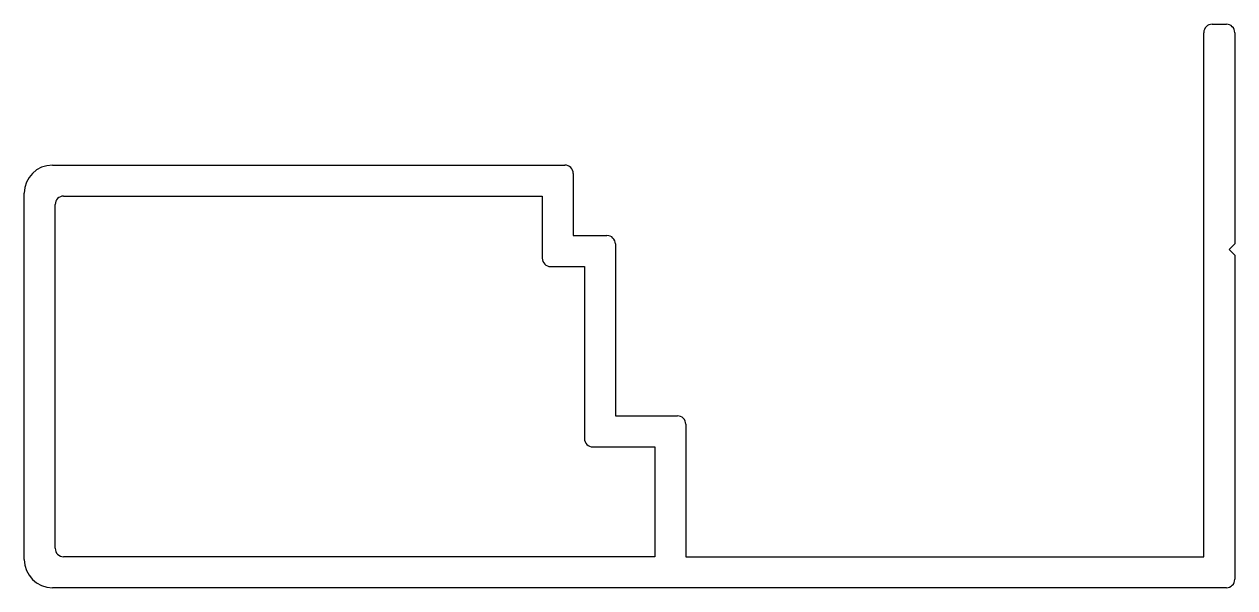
# Model space of a CAD drawing. Extents: x 2109.4 to 2152.4, y 1149.8 to 1169.8.
import ezdxf

# ---------------------------------------------------------------- set-up
doc = ezdxf.new("R2010")
doc.units = 0
doc.layers.get('0').update_dxf_attribs({"linetype": 'CONTINUOUS'})

msp = doc.modelspace()

# ---------------------------------------------------------------- linework, layer by layer
for p, q in [((2151.6, 1169.785), (2152.1, 1169.785)), ((2151.3, 1150.885), (2151.3, 1169.485)), ((2152.4, 1169.485), (2152.4, 1161.985)), ((2110.4, 1164.785), (2128.6, 1164.785)), ((2128.9, 1164.485), (2128.9, 1162.285)), ((2109.4, 1150.785), (2109.4, 1163.785)), ((2110.8, 1163.685), (2127.8, 1163.685)), ((2127.8, 1163.685), (2127.8, 1161.485)), ((2110.5, 1151.185), (2110.5, 1163.385)), ((2128.9, 1162.285), (2130.1, 1162.285)), ((2130.4, 1161.985), (2130.4, 1155.885)), ((2152.4, 1161.985), (2152.2, 1161.785)), ((2152.2, 1161.785), (2152.4, 1161.585)), ((2152.4, 1161.585), (2152.4, 1150.085)), ((2128.1, 1161.185), (2129.3, 1161.185)), ((2129.3, 1161.185), (2129.3, 1155.085)), ((2130.4, 1155.885), (2132.6, 1155.885)), ((2132.9, 1155.585), (2132.9, 1150.885)), ((2129.6, 1154.785), (2131.8, 1154.785)), ((2131.8, 1154.785), (2131.8, 1150.885)), ((2131.8, 1150.885), (2110.8, 1150.885)), ((2132.9, 1150.885), (2151.3, 1150.885)), ((2152.1, 1149.785), (2110.4, 1149.785))]:
    msp.add_line(p, q)
for centre, radius, start, end in [((2151.6, 1169.485), 0.3, 90, 180), ((2152.1, 1169.485), 0.3, 0, 90), ((2110.4, 1163.785), 1, 90, 180), ((2128.6, 1164.485), 0.3, 0, 90), ((2110.8, 1163.385), 0.3, 90, 180), ((2130.1, 1161.985), 0.3, 0, 90), ((2128.1, 1161.485), 0.3, 180, 270), ((2132.6, 1155.585), 0.3, 0, 90), ((2129.6, 1155.085), 0.3, 180, 270), ((2110.8, 1151.185), 0.3, 180, 270), ((2110.4, 1150.785), 1, 180, 270), ((2152.1, 1150.085), 0.3, 270, 0)]:
    msp.add_arc(centre, radius, start, end)

doc.saveas('drawing.dxf')
